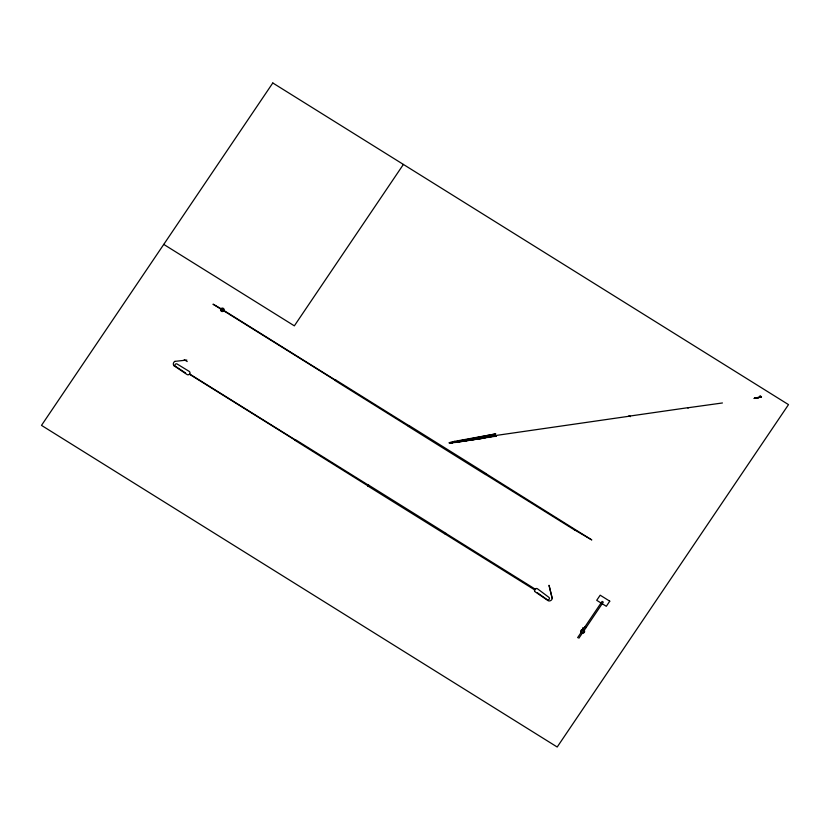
<?xml version="1.0" encoding="UTF-8"?>
<svg xmlns="http://www.w3.org/2000/svg" width="830" height="830" viewBox="0 0 830 830"><rect width="100%" height="100%" fill="white"/><g stroke="black" fill="none" stroke-linecap="round" stroke-linejoin="round"><path stroke-width="1.25" d="M496.195 435.906L495.469 435.968A4.171 4.026 -17.1 0 0 494.919 435.864M761.297 396.979L761.442 396.792A3.144 3.03 -17.1 0 0 760.384 396.221L760.052 396.367A3.144 3.03 -17.1 0 0 761.12 396.937M759.969 396.252L759.336 396.387M630.385 416.629L630.126 416.349A2.635 2.542 -17.1 0 0 628.974 416.193L628.632 416.276M213.092 304.195L221.019 308.687M184.239 359.691L187.207 361.538M223.727 310.877L229.837 314.539M403.39 164.433L294.349 325.848L163.759 244.404M335.683 380.005L335.258 380.638L408.36 426.288M368.012 486.038L368.603 485.156M574.983 530.142L591.79 539.936L486.058 473.712M577.618 637.679L602.113 601.408L603.275 602.103L578.852 638.26M609.77 601.169L606.315 606.294L602.186 603.721M630.209 416.525L630.084 416.411A2.002 1.93 -17.1 0 0 629.69 416.287A2.065 1.992 -17.1 0 0 629.026 416.255L495.541 435.532M460.909 440.637L494.307 435.553A4.887 4.71 -17.1 0 1 495.375 435.491L496.485 435.74L495.531 435.771M453.844 442.162L454.135 442.037A11.558 11.132 -17.1 0 1 454.809 441.84M759.948 396.948L754.2 398.358L759.429 397.477M759.626 397.404L760.135 397.041L759.46 397.3M451.012 442.805L450.368 443.137L494.307 436.424M450.597 442.961L451.956 443.075L450.815 442.867M754.211 398.358L754.449 398.4A3.901 3.756 -17.1 0 1 754.771 398.296L758.537 397.684L755.591 397.923M754.418 398.462L754.428 398.421A4.524 4.358 -17.1 0 1 754.885 398.255M760.82 397.197L761.494 396.979M754.771 398.286L757.79 397.767M450.981 442.815L452.817 442.297M496.081 435.958L495.292 436.424A5.592 5.385 -17.1 0 1 494.296 436.414M455.359 442.297A10.334 9.96 -17.1 0 1 456.106 442.089L496.454 435.729M452.848 442.297L495.79 433.883L454.269 441.425A42.589 41.044 -17.1 0 0 449.341 442.681M493.186 436.196L483.911 437.846M458.793 441.487L459.447 441.353M461.2 441.031L461.802 440.938M628.829 416.204L687.167 407.8A1.515 1.463 -17.1 0 1 687.697 407.831A1.556 1.494 -17.1 0 1 688.049 407.945L688.174 408.09M462.175 440.875L461.241 440.585M457.714 441.705L484.782 438.022L456.21 442.369A12.253 11.807 -17.1 0 1 455.483 442.442L455.514 442.442A11.848 11.423 -17.1 0 0 456.22 442.359L457.04 442.245L456.137 442.079M451.157 442.764L454.321 442.286M687.603 407.81L722.442 402.965M174.881 361.372L186.812 360.075M455.224 442.432L453.875 442.203M449.061 442.909L450.472 443.158M454.269 441.425L455.587 441.664M487.916 437.244L489.046 437.483M494.307 435.553L495.406 435.781M335.704 379.964L408.837 425.583M221.537 308.916A1.245 1.204 -17.1 0 1 223.571 309.549A1.245 1.204 -17.1 0 1 221.952 310.96A1.245 1.204 -17.1 0 1 221.537 308.916L223.509 310.233M223.955 310.524L335.548 380.171M229.796 314.58L335.382 380.431M213.248 304.34L220.77 309.03M221.226 309.31L223.28 310.596M574.931 530.214L485.55 474.47L486.131 473.598L408.941 425.448L408.319 426.371L485.477 474.573M609.749 601.159L600.183 595.193L596.708 600.308L601.034 603.005M368.634 485.104L445.835 533.254L445.212 534.178L367.981 486.09M368.541 485.239L295.407 439.63L294.951 440.294L368.053 485.944M445.772 533.348L535.143 589.092A1.992 1.919 -17.1 0 1 537.311 588.657L548.744 597.237A1.463 1.411 -17.1 0 1 549.149 599.25A1.463 1.411 -17.1 0 1 547.053 599.571L537.301 592.693M189.603 373.967L295.241 439.848M189.427 374.226L295.065 440.108M445.254 534.105L534.634 589.86A1.992 1.919 -17.1 0 0 535.018 591.728L548.371 600.837A3.009 2.905 -17.1 0 0 552.23 598.503L549.024 585.285L552.23 598.492M584.901 626.889L586.053 627.605M185.578 372.961L175.576 366.424A1.453 1.401 -17.1 0 1 175.192 364.422A1.453 1.401 -17.1 0 1 177.288 364.111L189.52 371.591A1.992 1.919 -17.1 0 1 187.29 374.704L173.885 365.657M534.634 591.043A1.992 1.919 -17.1 0 1 534.676 589.798L535.153 589.103A1.992 1.919 -17.1 0 1 536.356 588.532M173.885 365.657A3.009 2.905 -17.1 0 1 174.881 361.372M584.268 630.24A1.94 1.868 -17.1 0 1 582.432 633.217M581.125 632.481A1.94 1.868 -17.1 0 1 582.961 629.493M584.029 630.592A1.504 1.442 -17.1 0 1 582.567 632.761M581.415 632.055A1.504 1.442 -17.1 0 1 582.888 629.877M451.655 442.608A34.933 33.657 -17.1 0 1 452.516 442.38M760.737 397.207A1.951 1.878 -17.1 0 1 759.543 396.522M582.639 628.3C583.957 629.908 583.49 626.588 582.639 628.3M272.8 82.979L41.5 425.375L557.2 747.021L788.5 404.625L272.8 82.979M761.245 396.865L761.193 396.865A1.65 1.587 -17.1 0 1 760.778 396.74A1.255 1.204 -17.1 0 1 760.197 396.335L760.342 396.294A1.66 1.598 -17.1 0 1 760.716 396.418A1.245 1.204 -17.1 0 1 761.297 396.813M221.88 311.489A1.785 1.722 -17.1 0 0 224.079 309.341A1.785 1.722 -17.1 0 0 221.102 308.604A1.785 1.722 -17.1 0 0 221.88 311.489"/></g></svg>
